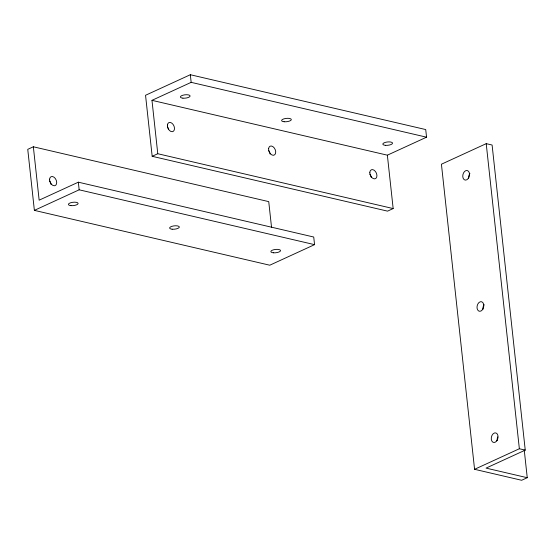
<?xml version="1.0" encoding="UTF-8"?>
<svg xmlns="http://www.w3.org/2000/svg" width="555" height="555" viewBox="0 0 555 555"><rect width="100%" height="100%" fill="white"/><g stroke="black" fill="none" stroke-linecap="round" stroke-linejoin="round"><path stroke-width="0.83" d="M33.349 146.784L27.75 149.35L34.375 210.373L269.772 265.214L314.56 244.651L313.728 237.027L78.338 182.186L39.148 200.175L33.349 146.784L268.738 201.625L271.548 227.46M387.362 155.178L426.552 137.189L425.72 129.565L190.33 74.724L145.542 95.28L152.174 156.302L387.563 211.143L393.162 208.569L387.362 155.178L151.973 100.337L157.773 153.728L393.162 208.569M151.973 100.337L191.163 82.348L426.552 137.189M34.375 210.373L79.164 189.81L314.56 244.651M152.174 156.302L157.773 153.728M527.25 477.709L486.055 468.108L525.245 450.119L492.105 145.028L486.215 143.655L441.426 164.218L474.574 469.308L521.651 480.276L527.25 477.709L524.253 450.126M474.574 469.308L519.362 448.752L525.245 450.119M486.215 143.655L519.362 448.752M190.33 74.724L191.163 82.348M78.338 182.186L79.164 189.81M468.67 178.204A4.898 3.295 -76.9 0 1 469.918 173.472M497.176 440.587A4.898 3.295 -76.9 0 1 497.807 436.896M482.919 309.399A4.898 3.295 -76.9 0 1 484.168 304.66M49.686 181.048A4.898 3.212 65.3 0 1 51.074 184.524M167.478 126.977A4.898 3.212 65.3 0 1 168.616 129.239M369.914 174.138A4.898 3.212 65.3 0 1 371.302 177.614M268.696 150.558A4.898 3.212 65.3 0 1 270.084 154.033M468.254 178.488A4.898 3.295 -76.9 0 0 467.393 170.558A4.898 3.295 -76.9 0 0 462.787 176.837A4.898 3.295 -76.9 0 0 468.254 178.488M496.76 440.864A4.898 3.295 -76.9 0 0 495.899 432.942A4.898 3.295 -76.9 0 0 491.286 439.213A4.898 3.295 -76.9 0 0 496.76 440.864M482.503 309.676A4.898 3.295 -76.9 0 0 481.643 301.747A4.898 3.295 -76.9 0 0 477.036 308.025A4.898 3.295 -76.9 0 0 482.503 309.676M70.922 205.634A4.898 1.679 -6.2 0 0 78.123 203.421A4.898 1.679 -6.2 0 0 70.707 202.735A4.898 1.679 -6.2 0 0 70.922 205.634M273.358 252.796A4.898 1.679 -6.2 0 0 280.559 250.582A4.898 1.679 -6.2 0 0 273.143 249.903A4.898 1.679 -6.2 0 0 273.358 252.796M49.603 179.154A4.898 3.212 65.3 0 0 54.536 185.765A4.898 3.212 65.3 0 0 55.285 178.481A4.898 3.212 65.3 0 0 49.603 179.154M172.14 229.215A4.898 1.679 -6.2 0 0 179.341 227.002A4.898 1.679 -6.2 0 0 171.925 226.322A4.898 1.679 -6.2 0 0 172.14 229.215M167.395 125.083A4.898 3.212 65.3 0 0 172.327 131.695A4.898 3.212 65.3 0 0 173.077 124.403A4.898 3.212 65.3 0 0 167.395 125.083M369.831 172.244A4.898 3.212 65.3 0 0 374.764 178.856A4.898 3.212 65.3 0 0 375.513 171.571A4.898 3.212 65.3 0 0 369.831 172.244M182.914 98.173A4.898 1.679 -6.2 0 0 190.115 95.959A4.898 1.679 -6.2 0 0 182.699 95.273A4.898 1.679 -6.2 0 0 182.914 98.173M385.35 145.334A4.898 1.679 -6.2 0 0 392.552 143.121A4.898 1.679 -6.2 0 0 385.135 142.434A4.898 1.679 -6.2 0 0 385.35 145.334M284.132 121.753A4.898 1.679 -6.2 0 0 291.333 119.54A4.898 1.679 -6.2 0 0 283.917 118.853A4.898 1.679 -6.2 0 0 284.132 121.753M268.613 148.664A4.898 3.212 65.3 0 0 273.546 155.275A4.898 3.212 65.3 0 0 274.295 147.984A4.898 3.212 65.3 0 0 268.613 148.664"/></g></svg>
